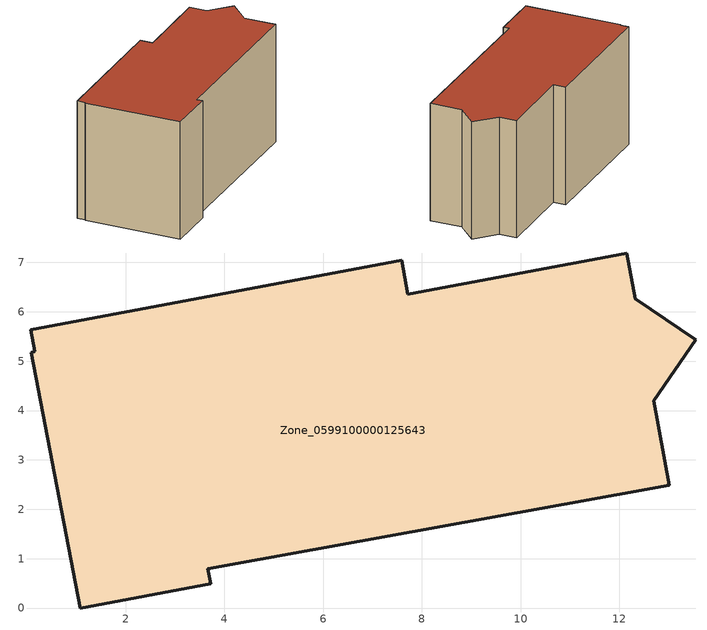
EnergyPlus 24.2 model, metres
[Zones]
Zone_0599100000125643
 floor ground (C_G): 12.32,6.26 13.55,5.43 12.7,4.2 13.01,2.49 3.66,0.8 3.72,0.49 1.08,0 0.09,5.17 0.16,5.2 0.07,5.64 7.59,7.04 7.71,6.35 12.15,7.19 z0
 wall outside (C_F): 13.55,5.43 12.32,6.26 12.15,7.19 7.71,6.35 7.59,7.04 0.07,5.64 0.16,5.2 0.09,5.17 1.08,0 3.72,0.49 3.66,0.8 13.01,2.49 12.7,4.2 13.55,5.43 z0:6.56
 roof outside (C_R): 7.71,6.35 7.59,7.04 0.07,5.64 0.16,5.2 0.09,5.17 1.08,0 3.72,0.49 3.66,0.8 13.01,2.49 12.7,4.2 13.55,5.43 12.32,6.26 12.15,7.19 z6.56
[BUILDING]
Pand.0599100000125643: North Axis=0; Terrain=City; Loads Convergence Tolerance Value=0.04; Temperature Convergence Tolerance Value=0.4; Solar Distribution=FullExterior; Maximum Number of Warmup Days=25; Minimum Number of Warmup Days=1
[Site:Location]
Rotterdam.The.Hague.AP_ZH_NLD Design_Conditions: Latitude=51.96; Longitude=4.45; Time Zone=1; Elevation=-4.5
[SITE:GROUNDTEMPERATURE:BUILDINGSURFACE]
18, 18, 18, 18, 18, 18, 18, 18, 18, 18, 18, 18
[MATERIAL] Thermal Absorptance=0.9; Solar Absorptance=0.7; Visible Absorptance=0.7
Name | Roughness | Thickness | Conductivity | Density | Specific Heat
G.TI.1946 | MediumSmooth | 0.15 | 1 | 540 | 1210
F.TI.1946 | Rough | 0.3 | 0.857143 | 1920 | 840
R.TI.1946 | MediumRough | 0.2 | 0.1 | 1500 | 1000
[CONSTRUCTION]
C_G: G.TI.1946
C_F: F.TI.1946
C_R: R.TI.1946
[ZONE]
Zone_0599100000125643: Type=1; Multiplier=1; Ceiling Height=Autocalculate; Volume=Autocalculate; Floor Area=autocalculate; Part of Total Floor Area=Yes
[ZONEINFILTRATION:DESIGNFLOWRATE]
Infil_Zone_0599100000125643: Zone or ZoneList or Space or SpaceList=Zone_0599100000125643; Schedule=AlwaysOn; Design Flow Rate Calculation Method=Flow/Area; Flow Rate per Floor Area=0.003; Constant Term Coefficient=1; Temperature Term Coefficient=0; Velocity Term Coefficient=0; Velocity Squared Term Coefficient=0
[HVACTEMPLATE:ZONE:IDEALLOADSAIRSYSTEM]
Zone_0599100000125643: Maximum Heating Supply Air Temperature=50; Minimum Cooling Supply Air Temperature=13; Maximum Heating Supply Air Humidity Ratio=0.0156; Minimum Cooling Supply Air Humidity Ratio=0.0077; Heating Limit=NoLimit; Cooling Limit=NoLimit; Dehumidification Control Type=ConstantSensibleHeatRatio; Cooling Sensible Heat Ratio=0.7; Dehumidification Setpoint=60; Humidification Control Type=None; Humidification Setpoint=30; Outdoor Air Method=None; Outdoor Air Flow Rate per Person=0.00944; Outdoor Air Flow Rate per Zone Floor Area=0; Outdoor Air Flow Rate per Zone=0; Demand Controlled Ventilation Type=None; Outdoor Air Economizer Type=NoEconomizer; Heat Recovery Type=None; Sensible Heat Recovery Effectiveness=0.7; Latent Heat Recovery Effectiveness=0.65
[ZONECONTROL:THERMOSTAT]
ThermostatControl_Zone_0599100000125643: Zone or ZoneList=Zone_0599100000125643; Control Type Schedule=DualSetpointControlType; Control 1=Thermostat_Zone_0599100000125643; Temperature Difference Between Cutout And Setpoint=0
[THERMOSTATSETPOINT:DUALSETPOINT]
Thermostat_Zone_0599100000125643: Heating Setpoint Temperature Schedule=HeatingSetpoint_Zone_0599100000125643; Cooling Setpoint Temperature Schedule=CoolingSetpoint_Zone_0599100000125643
[SCHEDULE:COMPACT]
HeatingSetpoint_Zone_0599100000125643: Through: 12/31, For: AllDays, Until: 24:00, 21
CoolingSetpoint_Zone_0599100000125643: Through: 12/31, For: AllDays, Until: 24:00, 24
DualSetpointControlType: Through: 12/31, For: AllDays, Until: 24:00, 4
AlwaysOn: Through: 12/31, For: AllDays, Until: 24:00, 1
